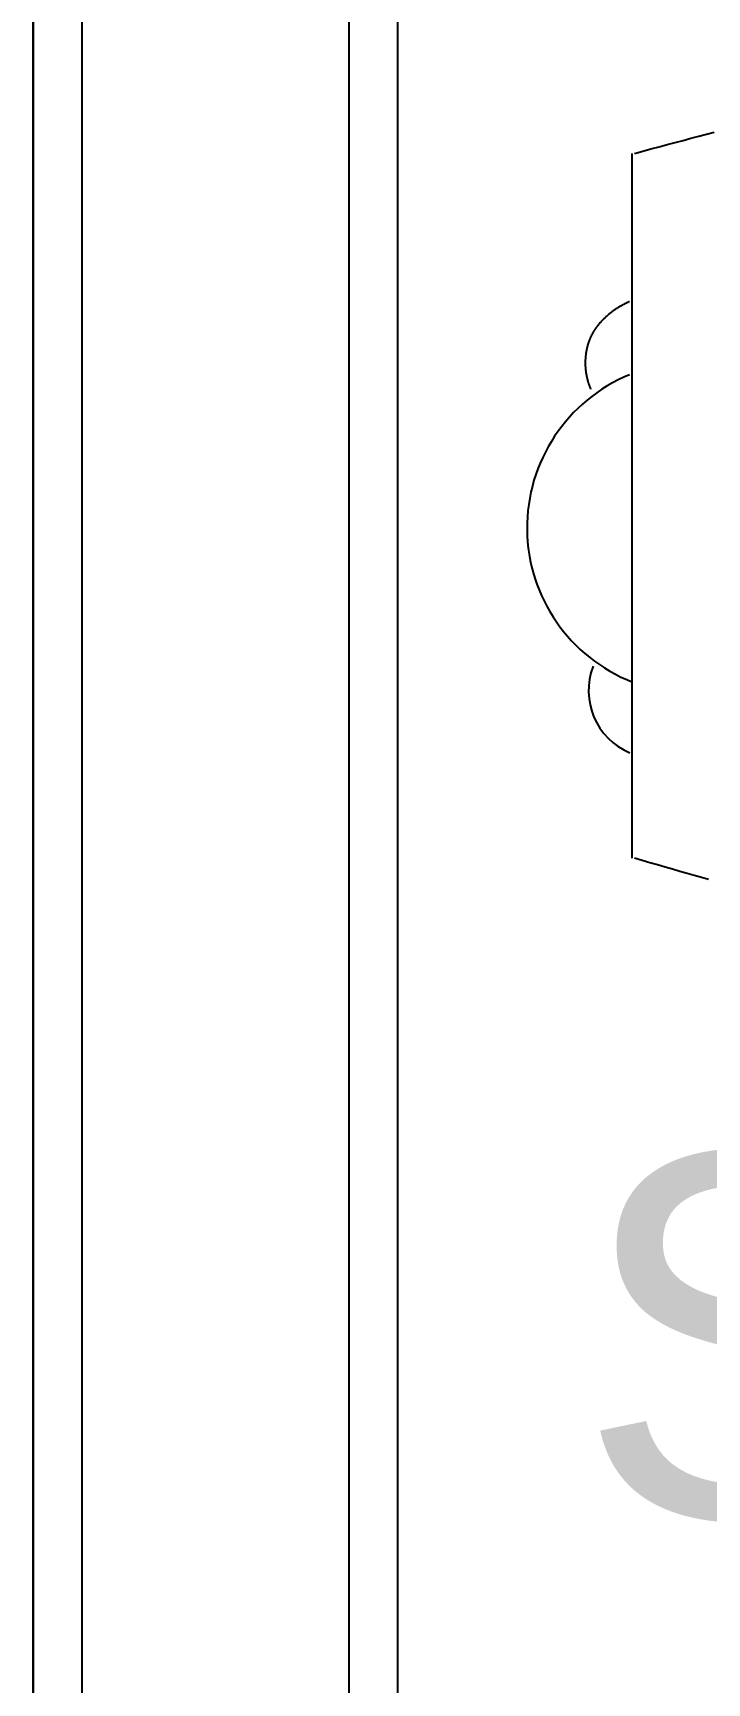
# Model space of a CAD drawing. Header units: millimetres. Extents: x 2698011 to 2856548, y 1019778 to 1210064.
# Drawn here: x 2741826 to 2742103, y 1171840 to 1172518 of the extents above; entities that cross this region are included whole.
import ezdxf

# ---------------------------------------------------------------- set-up
doc = ezdxf.new("R2010")
doc.units = ezdxf.units.MM
doc.linetypes.add('CONTINUA', pattern=[0])
for name, color, linetype in [('.equipamientos sanitarios', 9, 'Continuous'), ('.REVOQUE', 9, 'Continuous'), ('LOTES', 9, 'Continuous'), ('Mampostería', 9, 'Continuous'), ('nombre de locales', 9, 'Continuous'), ('piso', 9, 'Continuous')]:
    doc.layers.add(name, color=color, linetype=linetype)
doc.styles.get("Standard").update_dxf_attribs({"font": 'arial.ttf'})

# ---------------------------------------------------------------- blocks, each defined once
blk = doc.blocks.new('A$C1FB93DB3')
at = {"layer": 'LOTES', "ltscale": 3}
blk.add_line((62.54245, -108.0609), (-13.39847, -100.66731), dxfattribs=at)
blk = doc.blocks.new('inod')
at = {"linetype": 'CONTINUA'}
for p, q in [((-1020.64719, 227.11624), (-1020.64801, 227.1194)), ((-1020.64635, 227.11304), (-1020.64719, 227.11624)), ((-1020.64551, 227.10983), (-1020.64635, 227.11304)), ((-1020.34214, 227.11119), (-1020.34299, 227.10825)), ((-1020.34131, 227.11411), (-1020.34214, 227.11119)), ((-1020.34049, 227.11698), (-1020.34131, 227.11411)), ((-1020.64465, 227.10659), (-1020.64551, 227.10983)), ((-1020.64379, 227.10333), (-1020.64465, 227.10659)), ((-1020.34385, 227.10527), (-1020.34472, 227.10225)), ((-1020.34299, 227.10825), (-1020.34385, 227.10527)), ((-1020.6429, 227.10003), (-1020.64379, 227.10333)), ((-1020.64201, 227.09672), (-1020.6429, 227.10003)), ((-1020.3456, 227.09919), (-1020.3465, 227.09611)), ((-1020.34472, 227.10225), (-1020.3456, 227.09919)), ((-1020.6411, 227.09337), (-1020.64201, 227.09672)), ((-1020.64018, 227.09), (-1020.6411, 227.09337)), ((-1020.3474, 227.09297), (-1020.34832, 227.08981)), ((-1020.3465, 227.09611), (-1020.3474, 227.09297)), ((-1020.63924, 227.0866), (-1020.64018, 227.09)), ((-1020.34924, 227.0856), (-1020.63924, 227.0856)), ((-1020.57824, 227.0846), (-1020.57816, 227.0844)), ((-1020.57816, 227.0844), (-1020.57806, 227.08418)), ((-1020.57806, 227.08418), (-1020.57797, 227.08396)), ((-1020.57797, 227.08396), (-1020.57787, 227.08374)), ((-1020.57787, 227.08374), (-1020.57777, 227.08354)), ((-1020.57777, 227.08354), (-1020.57767, 227.08332)), ((-1020.34832, 227.08981), (-1020.34924, 227.0866)), ((-1020.57767, 227.08332), (-1020.57757, 227.08311)), ((-1020.57757, 227.08311), (-1020.57746, 227.08289)), ((-1020.57746, 227.08289), (-1020.57736, 227.08269)), ((-1020.57736, 227.08269), (-1020.57726, 227.08248)), ((-1020.57726, 227.08248), (-1020.57716, 227.08228)), ((-1020.57716, 227.08228), (-1020.57704, 227.08206)), ((-1020.57704, 227.08206), (-1020.57694, 227.08186)), ((-1020.57694, 227.08186), (-1020.57682, 227.08165)), ((-1020.57682, 227.08165), (-1020.57671, 227.08145)), ((-1020.57671, 227.08145), (-1020.57659, 227.08123)), ((-1020.57659, 227.08123), (-1020.57649, 227.08103)), ((-1020.57649, 227.08103), (-1020.57637, 227.08083)), ((-1020.57637, 227.08083), (-1020.57626, 227.08063)), ((-1020.57626, 227.08063), (-1020.57614, 227.08043)), ((-1020.57614, 227.08043), (-1020.57602, 227.08024)), ((-1020.57602, 227.08024), (-1020.5759, 227.08004)), ((-1020.5759, 227.08004), (-1020.57578, 227.07984)), ((-1020.57578, 227.07984), (-1020.57565, 227.07964)), ((-1020.57565, 227.07964), (-1020.57553, 227.07946)), ((-1020.57553, 227.07946), (-1020.57541, 227.07926)), ((-1020.57541, 227.07926), (-1020.57529, 227.07907)), ((-1020.57529, 227.07907), (-1020.57515, 227.07887)), ((-1020.57515, 227.07887), (-1020.57503, 227.07869)), ((-1020.57503, 227.07869), (-1020.57489, 227.07849)), ((-1020.57489, 227.07849), (-1020.57476, 227.0783)), ((-1020.57476, 227.0783), (-1020.57462, 227.0781)), ((-1020.57462, 227.0781), (-1020.5745, 227.07792)), ((-1020.5745, 227.07792), (-1020.57436, 227.07774)), ((-1020.57436, 227.07774), (-1020.57423, 227.07756)), ((-1020.57423, 227.07756), (-1020.57409, 227.07737)), ((-1020.57409, 227.07737), (-1020.57395, 227.07719)), ((-1020.57395, 227.07719), (-1020.57381, 227.07701)), ((-1020.57381, 227.07701), (-1020.57367, 227.07683)), ((-1020.57367, 227.07683), (-1020.57352, 227.07664)), ((-1020.57352, 227.07664), (-1020.57338, 227.07647)), ((-1020.57338, 227.07647), (-1020.57324, 227.07629)), ((-1020.57324, 227.07629), (-1020.5731, 227.07611)), ((-1020.5731, 227.07611), (-1020.57295, 227.07593)), ((-1020.57295, 227.07593), (-1020.57281, 227.07577)), ((-1020.57281, 227.07577), (-1020.57265, 227.07559)), ((-1020.57265, 227.07559), (-1020.5725, 227.07541)), ((-1020.5725, 227.07541), (-1020.57234, 227.07523)), ((-1020.57234, 227.07523), (-1020.5722, 227.07507)), ((-1020.5722, 227.07507), (-1020.57204, 227.0749)), ((-1020.57204, 227.0749), (-1020.57189, 227.07474)), ((-1020.57189, 227.07474), (-1020.57173, 227.07456)), ((-1020.57173, 227.07456), (-1020.57157, 227.0744)), ((-1020.57157, 227.0744), (-1020.57141, 227.07423)), ((-1020.57141, 227.07423), (-1020.57125, 227.07407)), ((-1020.57125, 227.07407), (-1020.57108, 227.07389)), ((-1020.57108, 227.07389), (-1020.57092, 227.07373)), ((-1020.57092, 227.07373), (-1020.57076, 227.07357)), ((-1020.57076, 227.07357), (-1020.5706, 227.07341)), ((-1020.5706, 227.07341), (-1020.57043, 227.07324)), ((-1020.57043, 227.07324), (-1020.57027, 227.07308)), ((-1020.57027, 227.07308), (-1020.57009, 227.07292)), ((-1020.57009, 227.07292), (-1020.56992, 227.07276)), ((-1020.56992, 227.07276), (-1020.56974, 227.0726)), ((-1020.56974, 227.0726), (-1020.56958, 227.07246)), ((-1020.56958, 227.07246), (-1020.5694, 227.0723)), ((-1020.5694, 227.0723), (-1020.56923, 227.07216)), ((-1020.56923, 227.07216), (-1020.56905, 227.072)), ((-1020.56905, 227.072), (-1020.56888, 227.07186)), ((-1020.56888, 227.07186), (-1020.5687, 227.07171)), ((-1020.5687, 227.07171), (-1020.56852, 227.07157)), ((-1020.56852, 227.07157), (-1020.56834, 227.07142)), ((-1020.56834, 227.07142), (-1020.56816, 227.07129)), ((-1020.56816, 227.07129), (-1020.56798, 227.07115)), ((-1020.56798, 227.07115), (-1020.5678, 227.07101)), ((-1020.5678, 227.07101), (-1020.56762, 227.07087)), ((-1020.56762, 227.07087), (-1020.56744, 227.07075)), ((-1020.56744, 227.07075), (-1020.56725, 227.07061)), ((-1020.56725, 227.07061), (-1020.56707, 227.07049)), ((-1020.56707, 227.07049), (-1020.56687, 227.07035)), ((-1020.56687, 227.07035), (-1020.56669, 227.07023)), ((-1020.56669, 227.07023), (-1020.5665, 227.07011)), ((-1020.5665, 227.07011), (-1020.56632, 227.06999)), ((-1020.56632, 227.06999), (-1020.56612, 227.06987)), ((-1020.56612, 227.06987), (-1020.56594, 227.06977)), ((-1020.56594, 227.06977), (-1020.56574, 227.06965)), ((-1020.56574, 227.06965), (-1020.56554, 227.06954)), ((-1020.56554, 227.06954), (-1020.56534, 227.06942)), ((-1020.56534, 227.06942), (-1020.56515, 227.06932)), ((-1020.56515, 227.06932), (-1020.56495, 227.06921)), ((-1020.56495, 227.06921), (-1020.56475, 227.06911)), ((-1020.56475, 227.06911), (-1020.56455, 227.069)), ((-1020.56455, 227.069), (-1020.56435, 227.0689)), ((-1020.56435, 227.0689), (-1020.56415, 227.0688)), ((-1020.56415, 227.0688), (-1020.56395, 227.0687)), ((-1020.56395, 227.0687), (-1020.56374, 227.0686)), ((-1020.56374, 227.0686), (-1020.56354, 227.06852)), ((-1020.56354, 227.06852), (-1020.56334, 227.06843)), ((-1020.56334, 227.06843), (-1020.56314, 227.06835)), ((-1020.56314, 227.06835), (-1020.56293, 227.06825)), ((-1020.56293, 227.06825), (-1020.56273, 227.06817)), ((-1020.56273, 227.06817), (-1020.56251, 227.06809)), ((-1020.56251, 227.06809), (-1020.56231, 227.06801)), ((-1020.56231, 227.06801), (-1020.56209, 227.06792)), ((-1020.56209, 227.06792), (-1020.56189, 227.06785)), ((-1020.56189, 227.06785), (-1020.56167, 227.06777)), ((-1020.56167, 227.06777), (-1020.56146, 227.0677)), ((-1020.56146, 227.0677), (-1020.56124, 227.06762)), ((-1020.56124, 227.06762), (-1020.56103, 227.06756)), ((-1020.56103, 227.06756), (-1020.56081, 227.06749)), ((-1020.56081, 227.06749), (-1020.56059, 227.06743)), ((-1020.56059, 227.06743), (-1020.56037, 227.06735)), ((-1020.56037, 227.06735), (-1020.56016, 227.0673)), ((-1020.56016, 227.0673), (-1020.55994, 227.06724)), ((-1020.55994, 227.06724), (-1020.55972, 227.06718)), ((-1020.55972, 227.06718), (-1020.5595, 227.06712)), ((-1020.5595, 227.06712), (-1020.55928, 227.06708)), ((-1020.55928, 227.06708), (-1020.55905, 227.06702)), ((-1020.55905, 227.06702), (-1020.55883, 227.06698)), ((-1020.55883, 227.06698), (-1020.55859, 227.06692)), ((-1020.55859, 227.06692), (-1020.55837, 227.06688)), ((-1020.55837, 227.06688), (-1020.55814, 227.06684)), ((-1020.55814, 227.06684), (-1020.55792, 227.0668)), ((-1020.55792, 227.0668), (-1020.55768, 227.06675)), ((-1020.55768, 227.06675), (-1020.55746, 227.06672)), ((-1020.55746, 227.06672), (-1020.55722, 227.06668)), ((-1020.55722, 227.06668), (-1020.55698, 227.06664)), ((-1020.55698, 227.06664), (-1020.55674, 227.0666)), ((-1020.55674, 227.0666), (-1020.55652, 227.06658)), ((-1020.55652, 227.06658), (-1020.55628, 227.06655)), ((-1020.55628, 227.06655), (-1020.55606, 227.06653)), ((-1020.55606, 227.06653), (-1020.55582, 227.0665)), ((-1020.55582, 227.0665), (-1020.5556, 227.06648)), ((-1020.5556, 227.06648), (-1020.55536, 227.06646)), ((-1020.55536, 227.06646), (-1020.55512, 227.06644)), ((-1020.55512, 227.06644), (-1020.55488, 227.06642)), ((-1020.55488, 227.06642), (-1020.55466, 227.06642)), ((-1020.55466, 227.06642), (-1020.55442, 227.0664)), ((-1020.55442, 227.0664), (-1020.5542, 227.06639)), ((-1020.5542, 227.06639), (-1020.55396, 227.06637)), ((-1020.55396, 227.06637), (-1020.55374, 227.06637)), ((-1020.55374, 227.06637), (-1020.5535, 227.06636)), ((-1020.5535, 227.06636), (-1020.55327, 227.06636)), ((-1020.55327, 227.06636), (-1020.55303, 227.06635)), ((-1020.55303, 227.06635), (-1020.55281, 227.06636)), ((-1020.55281, 227.06636), (-1020.55258, 227.06636)), ((-1020.55258, 227.06636), (-1020.55236, 227.06637)), ((-1020.55236, 227.06637), (-1020.55212, 227.06637)), ((-1020.55212, 227.06637), (-1020.5519, 227.06639)), ((-1020.5519, 227.06639), (-1020.55166, 227.0664)), ((-1020.55166, 227.0664), (-1020.55144, 227.06642)), ((-1020.55144, 227.06642), (-1020.5512, 227.06642)), ((-1020.5512, 227.06642), (-1020.55098, 227.06644)), ((-1020.55098, 227.06644), (-1020.55075, 227.06646)), ((-1020.55075, 227.06646), (-1020.55053, 227.06648)), ((-1020.55053, 227.06648), (-1020.55029, 227.0665)), ((-1020.55029, 227.0665), (-1020.55007, 227.06653)), ((-1020.55007, 227.06653), (-1020.54983, 227.06655)), ((-1020.54983, 227.06655), (-1020.54961, 227.06658)), ((-1020.54961, 227.06658), (-1020.54937, 227.0666)), ((-1020.54937, 227.0666), (-1020.54915, 227.06664)), ((-1020.54915, 227.06664), (-1020.54893, 227.06668)), ((-1020.54893, 227.06668), (-1020.54871, 227.06672)), ((-1020.54871, 227.06672), (-1020.54847, 227.06675)), ((-1020.54847, 227.06675), (-1020.54825, 227.0668)), ((-1020.54825, 227.0668), (-1020.54803, 227.06684)), ((-1020.54803, 227.06684), (-1020.54781, 227.06688)), ((-1020.54781, 227.06688), (-1020.54757, 227.06692)), ((-1020.54757, 227.06692), (-1020.54735, 227.06698)), ((-1020.54735, 227.06698), (-1020.54713, 227.06702)), ((-1020.54713, 227.06702), (-1020.54691, 227.06708)), ((-1020.54691, 227.06708), (-1020.54668, 227.06712)), ((-1020.54668, 227.06712), (-1020.54646, 227.06718)), ((-1020.54646, 227.06718), (-1020.54624, 227.06724)), ((-1020.54624, 227.06724), (-1020.54602, 227.0673)), ((-1020.54602, 227.0673), (-1020.54578, 227.06735)), ((-1020.54578, 227.06735), (-1020.54556, 227.06743)), ((-1020.54556, 227.06743), (-1020.54534, 227.06749)), ((-1020.54534, 227.06749), (-1020.54512, 227.06756)), ((-1020.54512, 227.06756), (-1020.5449, 227.06762)), ((-1020.5449, 227.06762), (-1020.54468, 227.0677)), ((-1020.54468, 227.0677), (-1020.54446, 227.06777)), ((-1020.54446, 227.06777), (-1020.54424, 227.06785)), ((-1020.54424, 227.06785), (-1020.54401, 227.06792)), ((-1020.54401, 227.06792), (-1020.54379, 227.06801)), ((-1020.54379, 227.06801), (-1020.54357, 227.06809)), ((-1020.54357, 227.06809), (-1020.54335, 227.06817)), ((-1020.54335, 227.06817), (-1020.54313, 227.06825)), ((-1020.54313, 227.06825), (-1020.54291, 227.06835)), ((-1020.54291, 227.06835), (-1020.54269, 227.06843)), ((-1020.54269, 227.06843), (-1020.54247, 227.06852)), ((-1020.54247, 227.06852), (-1020.54224, 227.0686))]:
    blk.add_line(p, q, dxfattribs=at)
for centre, radius, start, end in [((-1020.48524, 227.1106), 0.06815, 202.42585, 338.66852), ((-1020.41824, 227.0956), 0.02786, 248.96248, 337.01472)]:
    blk.add_arc(centre, radius, start, end, dxfattribs=at)

msp = doc.modelspace()

# ---------------------------------------------------------------- linework, layer by layer
at = {"layer": '.REVOQUE'}
msp.add_lwpolyline([(2741975.849, 1172810.659), (2762493.242, 1172810.676), (2762493.082, 1173010.339), (2741825.849, 1173010.659), (2741825.849, 1170210.659), (2741975.849, 1170210.659)], close=True, dxfattribs=at)
at = {"layer": 'Mampostería'}
msp.add_lwpolyline([(2741955.849, 1172830.659), (2762493.146, 1172830.676), (2762493.018, 1172990.34), (2741845.849, 1172990.659), (2741845.849, 1170230.659), (2741955.849, 1170230.659)], close=True, dxfattribs=at)
at = {"layer": 'piso'}
msp.add_lwpolyline([(2741825.849, 1173010.659), (2827310.525, 1173010.659), (2827513.494, 1071926.241), (2741825.849, 1096710.659), (2741825.849, 1173010.659)], dxfattribs=at)

# ---------------------------------------------------------------- block references
at = {"layer": '.equipamientos sanitarios', "xscale": 1000, "yscale": 1000, "zscale": 1000, "rotation": 270}
msp.add_blockref('inod', (2514986.488, 151829.659), dxfattribs=at)
at = {"xscale": 1000, "yscale": 1000, "zscale": 1000, "rotation": 275.5607761118083}
msp.add_blockref('A$C1FB93DB3', (2843317.747, 1169430.057), dxfattribs=at)

# ---------------------------------------------------------------- texts
at = {"layer": 'nombre de locales'}
msp.add_text('SSHH prov.', height=150, dxfattribs=at).set_placement((2742049.502, 1171907.42, 0.198))

doc.saveas('drawing.dxf')
